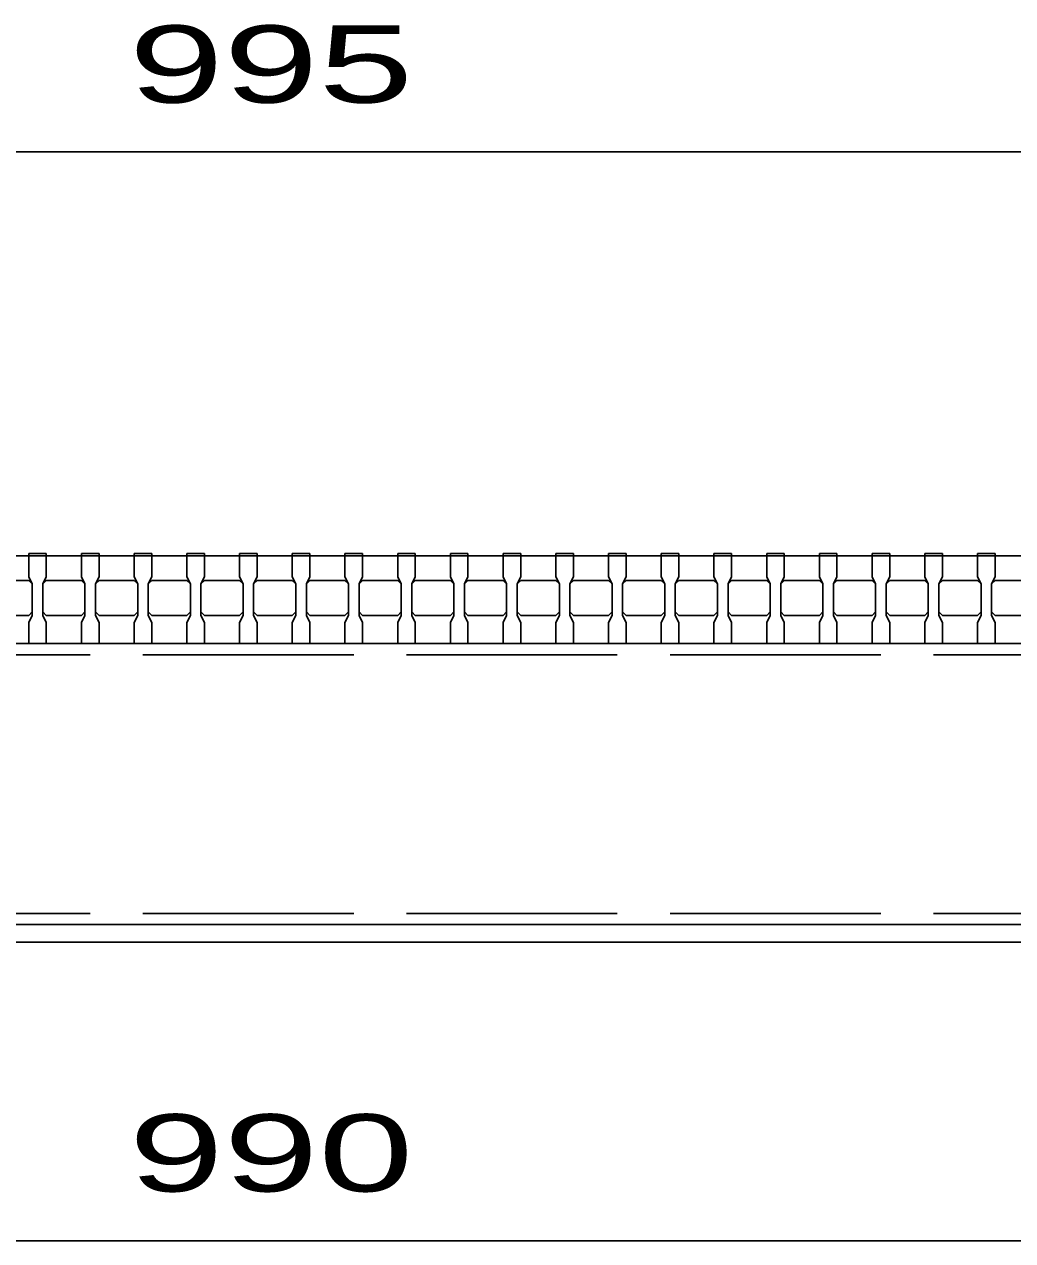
# Model space of a CAD drawing. Units: millimetres, scale not verified. Extents: x -1820 to 1731, y -1282 to 1054.
# Drawn here: x -1005.3 to -724, y -735.8 to -389.5 of the extents above; entities that cross this region are included whole.
import ezdxf
from ezdxf.enums import TextEntityAlignment as Align

# ---------------------------------------------------------------- set-up
doc = ezdxf.new("R2010")
doc.units = ezdxf.units.MM
doc.header["$LTSCALE"] = 10
doc.linetypes.add('DASHED', pattern=[7.5, 6, -1.5])
doc.layers.add('16', color=3, linetype='Continuous', lineweight=25)
doc.layers.add('22', color=4, linetype='Continuous', lineweight=25)
doc.styles.add('ベクトル', font='')
doc.styles.get('ベクトル').set_extended_font_data('ベクトル')

msp = doc.modelspace()

# ---------------------------------------------------------------- linework, layer by layer
at = {"layer": '16'}
for p, q in [((-1004.01, -540.8), (-1004.01, -540.1)), ((-1004.01, -540.1), (-999.01, -540.1)), ((-999.01, -540.1), (-999.01, -540.8)), ((-989.01, -540.8), (-989.01, -540.1)), ((-989.01, -540.1), (-984.01, -540.1)), ((-984.01, -540.1), (-984.01, -540.8)), ((-974.01, -540.8), (-974.01, -540.1)), ((-974.01, -540.1), (-969.01, -540.1)), ((-969.01, -540.1), (-969.01, -540.8)), ((-959.01, -540.8), (-959.01, -540.1)), ((-959.01, -540.1), (-954.01, -540.1)), ((-954.01, -540.1), (-954.01, -540.8)), ((-944.01, -540.8), (-944.01, -540.1)), ((-944.01, -540.1), (-939.01, -540.1)), ((-939.01, -540.1), (-939.01, -540.8)), ((-929.01, -540.8), (-929.01, -540.1)), ((-929.01, -540.1), (-924.01, -540.1)), ((-924.01, -540.1), (-924.01, -540.8)), ((-914.01, -540.8), (-914.01, -540.1)), ((-914.01, -540.1), (-909.01, -540.1)), ((-909.01, -540.1), (-909.01, -540.8)), ((-899.01, -540.8), (-899.01, -540.1)), ((-899.01, -540.1), (-894.01, -540.1)), ((-894.01, -540.1), (-894.01, -540.8)), ((-884.01, -540.8), (-884.01, -540.1)), ((-884.01, -540.1), (-879.01, -540.1)), ((-879.01, -540.1), (-879.01, -540.8)), ((-869.01, -540.8), (-869.01, -540.1)), ((-869.01, -540.1), (-864.01, -540.1)), ((-864.01, -540.1), (-864.01, -540.8)), ((-854.01, -540.8), (-854.01, -540.1)), ((-854.01, -540.1), (-849.01, -540.1)), ((-849.01, -540.1), (-849.01, -540.8)), ((-839.01, -540.8), (-839.01, -540.1)), ((-839.01, -540.1), (-834.01, -540.1)), ((-834.01, -540.1), (-834.01, -540.8)), ((-824.01, -540.8), (-824.01, -540.1)), ((-824.01, -540.1), (-819.01, -540.1)), ((-819.01, -540.1), (-819.01, -540.8)), ((-809.01, -540.8), (-809.01, -540.1)), ((-809.01, -540.1), (-804.01, -540.1)), ((-804.01, -540.1), (-804.01, -540.8)), ((-794.01, -540.8), (-794.01, -540.1)), ((-794.01, -540.1), (-789.01, -540.1)), ((-789.01, -540.1), (-789.01, -540.8)), ((-779.01, -540.8), (-779.01, -540.1)), ((-779.01, -540.1), (-774.01, -540.1)), ((-774.01, -540.1), (-774.01, -540.8)), ((-764.01, -540.8), (-764.01, -540.1)), ((-764.01, -540.1), (-759.01, -540.1)), ((-759.01, -540.1), (-759.01, -540.8)), ((-749.01, -540.8), (-749.01, -540.1)), ((-749.01, -540.1), (-744.01, -540.1)), ((-744.01, -540.1), (-744.01, -540.8)), ((-734.01, -540.8), (-734.01, -540.1)), ((-734.01, -540.1), (-729.01, -540.1)), ((-729.01, -540.1), (-729.01, -540.8)), ((-1424.01, -540.8), (-429.01, -540.8)), ((-1004.01, -540.8), (-1004.01, -546.8)), ((-999.01, -540.8), (-1004.01, -540.8)), ((-999.01, -546.8), (-999.01, -540.8)), ((-989.01, -540.8), (-989.01, -546.8)), ((-984.01, -540.8), (-989.01, -540.8)), ((-984.01, -546.8), (-984.01, -540.8)), ((-974.01, -540.8), (-974.01, -546.8)), ((-969.01, -540.8), (-974.01, -540.8)), ((-969.01, -546.8), (-969.01, -540.8)), ((-959.01, -540.8), (-959.01, -546.8)), ((-954.01, -540.8), (-959.01, -540.8)), ((-954.01, -546.8), (-954.01, -540.8)), ((-944.01, -540.8), (-944.01, -546.8)), ((-939.01, -540.8), (-944.01, -540.8)), ((-939.01, -546.8), (-939.01, -540.8)), ((-929.01, -540.8), (-929.01, -546.8)), ((-924.01, -540.8), (-929.01, -540.8)), ((-924.01, -546.8), (-924.01, -540.8)), ((-914.01, -540.8), (-914.01, -546.8)), ((-909.01, -540.8), (-914.01, -540.8)), ((-909.01, -546.8), (-909.01, -540.8)), ((-899.01, -540.8), (-899.01, -546.8)), ((-894.01, -540.8), (-899.01, -540.8)), ((-894.01, -546.8), (-894.01, -540.8)), ((-884.01, -540.8), (-884.01, -546.8)), ((-879.01, -540.8), (-884.01, -540.8)), ((-879.01, -546.8), (-879.01, -540.8)), ((-869.01, -540.8), (-869.01, -546.8)), ((-864.01, -540.8), (-869.01, -540.8)), ((-864.01, -546.8), (-864.01, -540.8)), ((-854.01, -540.8), (-854.01, -546.8)), ((-849.01, -540.8), (-854.01, -540.8)), ((-849.01, -546.8), (-849.01, -540.8)), ((-839.01, -540.8), (-839.01, -546.8)), ((-834.01, -540.8), (-839.01, -540.8)), ((-834.01, -546.8), (-834.01, -540.8)), ((-824.01, -540.8), (-824.01, -546.8)), ((-819.01, -540.8), (-824.01, -540.8)), ((-819.01, -546.8), (-819.01, -540.8)), ((-809.01, -540.8), (-809.01, -546.8)), ((-804.01, -540.8), (-809.01, -540.8)), ((-804.01, -546.8), (-804.01, -540.8)), ((-794.01, -540.8), (-794.01, -546.8)), ((-789.01, -540.8), (-794.01, -540.8)), ((-789.01, -546.8), (-789.01, -540.8)), ((-779.01, -540.8), (-779.01, -546.8)), ((-774.01, -540.8), (-779.01, -540.8)), ((-774.01, -546.8), (-774.01, -540.8)), ((-764.01, -540.8), (-764.01, -546.8)), ((-759.01, -540.8), (-764.01, -540.8)), ((-759.01, -546.8), (-759.01, -540.8)), ((-749.01, -540.8), (-749.01, -546.8)), ((-744.01, -540.8), (-749.01, -540.8)), ((-744.01, -546.8), (-744.01, -540.8)), ((-734.01, -540.8), (-734.01, -546.8)), ((-729.01, -540.8), (-734.01, -540.8)), ((-729.01, -546.8), (-729.01, -540.8)), ((-1004.01, -546.8), (-1003.01, -548.8)), ((-1000.01, -548.8), (-999.01, -546.8)), ((-989.01, -546.8), (-988.01, -548.8)), ((-985.01, -548.8), (-984.01, -546.8)), ((-974.01, -546.8), (-973.01, -548.8)), ((-970.01, -548.8), (-969.01, -546.8)), ((-959.01, -546.8), (-958.01, -548.8)), ((-955.01, -548.8), (-954.01, -546.8)), ((-944.01, -546.8), (-943.01, -548.8)), ((-940.01, -548.8), (-939.01, -546.8)), ((-929.01, -546.8), (-928.01, -548.8)), ((-925.01, -548.8), (-924.01, -546.8)), ((-914.01, -546.8), (-913.01, -548.8)), ((-910.01, -548.8), (-909.01, -546.8)), ((-899.01, -546.8), (-898.01, -548.8)), ((-895.01, -548.8), (-894.01, -546.8)), ((-884.01, -546.8), (-883.01, -548.8)), ((-880.01, -548.8), (-879.01, -546.8)), ((-869.01, -546.8), (-868.01, -548.8)), ((-865.01, -548.8), (-864.01, -546.8)), ((-854.01, -546.8), (-853.01, -548.8)), ((-850.01, -548.8), (-849.01, -546.8)), ((-839.01, -546.8), (-838.01, -548.8)), ((-835.01, -548.8), (-834.01, -546.8)), ((-824.01, -546.8), (-823.01, -548.8)), ((-820.01, -548.8), (-819.01, -546.8)), ((-809.01, -546.8), (-808.01, -548.8)), ((-805.01, -548.8), (-804.01, -546.8)), ((-794.01, -546.8), (-793.01, -548.8)), ((-790.01, -548.8), (-789.01, -546.8)), ((-779.01, -546.8), (-778.01, -548.8)), ((-775.01, -548.8), (-774.01, -546.8)), ((-764.01, -546.8), (-763.01, -548.8)), ((-760.01, -548.8), (-759.01, -546.8)), ((-749.01, -546.8), (-748.01, -548.8)), ((-745.01, -548.8), (-744.01, -546.8)), ((-734.01, -546.8), (-733.01, -548.8)), ((-730.01, -548.8), (-729.01, -546.8)), ((-1014.01, -547.8), (-1004.01, -547.8)), ((-1004.01, -547.8), (-1003.01, -548.8)), ((-1003.01, -548.8), (-1003.01, -557.8)), ((-1000.01, -548.8), (-999.01, -547.8)), ((-1000.01, -557.8), (-1000.01, -548.8)), ((-999.01, -547.8), (-989.01, -547.8)), ((-989.01, -547.8), (-988.01, -548.8)), ((-988.01, -548.8), (-988.01, -557.8)), ((-985.01, -548.8), (-984.01, -547.8)), ((-985.01, -557.8), (-985.01, -548.8)), ((-984.01, -547.8), (-974.01, -547.8)), ((-974.01, -547.8), (-973.01, -548.8)), ((-973.01, -548.8), (-973.01, -557.8)), ((-970.01, -548.8), (-969.01, -547.8)), ((-970.01, -557.8), (-970.01, -548.8)), ((-969.01, -547.8), (-959.01, -547.8)), ((-959.01, -547.8), (-958.01, -548.8)), ((-958.01, -548.8), (-958.01, -557.8)), ((-955.01, -548.8), (-954.01, -547.8)), ((-955.01, -557.8), (-955.01, -548.8)), ((-954.01, -547.8), (-944.01, -547.8)), ((-944.01, -547.8), (-943.01, -548.8)), ((-943.01, -548.8), (-943.01, -557.8)), ((-940.01, -548.8), (-939.01, -547.8)), ((-940.01, -557.8), (-940.01, -548.8)), ((-939.01, -547.8), (-929.01, -547.8)), ((-929.01, -547.8), (-928.01, -548.8)), ((-928.01, -548.8), (-928.01, -557.8)), ((-925.01, -548.8), (-924.01, -547.8)), ((-925.01, -557.8), (-925.01, -548.8)), ((-924.01, -547.8), (-914.01, -547.8)), ((-914.01, -547.8), (-913.01, -548.8)), ((-913.01, -548.8), (-913.01, -557.8)), ((-910.01, -548.8), (-909.01, -547.8)), ((-910.01, -557.8), (-910.01, -548.8)), ((-909.01, -547.8), (-899.01, -547.8)), ((-899.01, -547.8), (-898.01, -548.8)), ((-898.01, -548.8), (-898.01, -557.8)), ((-895.01, -548.8), (-894.01, -547.8)), ((-895.01, -557.8), (-895.01, -548.8)), ((-894.01, -547.8), (-884.01, -547.8)), ((-884.01, -547.8), (-883.01, -548.8)), ((-883.01, -548.8), (-883.01, -557.8)), ((-880.01, -548.8), (-879.01, -547.8)), ((-880.01, -557.8), (-880.01, -548.8)), ((-879.01, -547.8), (-869.01, -547.8)), ((-869.01, -547.8), (-868.01, -548.8)), ((-868.01, -548.8), (-868.01, -557.8)), ((-865.01, -548.8), (-864.01, -547.8)), ((-865.01, -557.8), (-865.01, -548.8)), ((-864.01, -547.8), (-854.01, -547.8)), ((-854.01, -547.8), (-853.01, -548.8)), ((-853.01, -548.8), (-853.01, -557.8)), ((-850.01, -548.8), (-849.01, -547.8)), ((-850.01, -557.8), (-850.01, -548.8)), ((-849.01, -547.8), (-839.01, -547.8)), ((-839.01, -547.8), (-838.01, -548.8)), ((-838.01, -548.8), (-838.01, -557.8)), ((-835.01, -548.8), (-834.01, -547.8)), ((-835.01, -557.8), (-835.01, -548.8)), ((-834.01, -547.8), (-824.01, -547.8)), ((-824.01, -547.8), (-823.01, -548.8)), ((-823.01, -548.8), (-823.01, -557.8)), ((-820.01, -548.8), (-819.01, -547.8)), ((-820.01, -557.8), (-820.01, -548.8)), ((-819.01, -547.8), (-809.01, -547.8)), ((-809.01, -547.8), (-808.01, -548.8)), ((-808.01, -548.8), (-808.01, -557.8)), ((-805.01, -548.8), (-804.01, -547.8)), ((-805.01, -557.8), (-805.01, -548.8)), ((-804.01, -547.8), (-794.01, -547.8)), ((-794.01, -547.8), (-793.01, -548.8)), ((-793.01, -548.8), (-793.01, -557.8)), ((-790.01, -548.8), (-789.01, -547.8)), ((-790.01, -557.8), (-790.01, -548.8)), ((-789.01, -547.8), (-779.01, -547.8)), ((-779.01, -547.8), (-778.01, -548.8)), ((-778.01, -548.8), (-778.01, -557.8)), ((-775.01, -548.8), (-774.01, -547.8)), ((-775.01, -557.8), (-775.01, -548.8)), ((-774.01, -547.8), (-764.01, -547.8)), ((-764.01, -547.8), (-763.01, -548.8)), ((-763.01, -548.8), (-763.01, -557.8)), ((-760.01, -548.8), (-759.01, -547.8)), ((-760.01, -557.8), (-760.01, -548.8)), ((-759.01, -547.8), (-749.01, -547.8)), ((-749.01, -547.8), (-748.01, -548.8)), ((-748.01, -548.8), (-748.01, -557.8)), ((-745.01, -548.8), (-744.01, -547.8)), ((-745.01, -557.8), (-745.01, -548.8)), ((-744.01, -547.8), (-734.01, -547.8)), ((-734.01, -547.8), (-733.01, -548.8)), ((-733.01, -548.8), (-733.01, -557.8)), ((-730.01, -548.8), (-729.01, -547.8)), ((-730.01, -557.8), (-730.01, -548.8)), ((-729.01, -547.8), (-719.01, -547.8)), ((-1003.01, -556.8), (-1004.01, -557.8)), ((-999.01, -557.8), (-1000.01, -556.8)), ((-988.01, -556.8), (-989.01, -557.8)), ((-984.01, -557.8), (-985.01, -556.8)), ((-973.01, -556.8), (-974.01, -557.8)), ((-969.01, -557.8), (-970.01, -556.8)), ((-958.01, -556.8), (-959.01, -557.8)), ((-954.01, -557.8), (-955.01, -556.8)), ((-943.01, -556.8), (-944.01, -557.8)), ((-939.01, -557.8), (-940.01, -556.8)), ((-928.01, -556.8), (-929.01, -557.8)), ((-924.01, -557.8), (-925.01, -556.8)), ((-913.01, -556.8), (-914.01, -557.8)), ((-909.01, -557.8), (-910.01, -556.8)), ((-898.01, -556.8), (-899.01, -557.8)), ((-894.01, -557.8), (-895.01, -556.8)), ((-883.01, -556.8), (-884.01, -557.8)), ((-879.01, -557.8), (-880.01, -556.8)), ((-868.01, -556.8), (-869.01, -557.8)), ((-864.01, -557.8), (-865.01, -556.8)), ((-853.01, -556.8), (-854.01, -557.8)), ((-849.01, -557.8), (-850.01, -556.8)), ((-838.01, -556.8), (-839.01, -557.8)), ((-834.01, -557.8), (-835.01, -556.8)), ((-823.01, -556.8), (-824.01, -557.8)), ((-819.01, -557.8), (-820.01, -556.8)), ((-808.01, -556.8), (-809.01, -557.8)), ((-804.01, -557.8), (-805.01, -556.8)), ((-793.01, -556.8), (-794.01, -557.8)), ((-789.01, -557.8), (-790.01, -556.8)), ((-778.01, -556.8), (-779.01, -557.8)), ((-774.01, -557.8), (-775.01, -556.8)), ((-763.01, -556.8), (-764.01, -557.8)), ((-759.01, -557.8), (-760.01, -556.8)), ((-748.01, -556.8), (-749.01, -557.8)), ((-744.01, -557.8), (-745.01, -556.8)), ((-733.01, -556.8), (-734.01, -557.8)), ((-729.01, -557.8), (-730.01, -556.8)), ((-1004.01, -557.8), (-1014.01, -557.8)), ((-1003.01, -557.8), (-1004.01, -559.8)), ((-1004.01, -559.8), (-1004.01, -565.8)), ((-999.01, -559.8), (-1000.01, -557.8)), ((-989.01, -557.8), (-999.01, -557.8)), ((-999.01, -565.8), (-999.01, -559.8)), ((-988.01, -557.8), (-989.01, -559.8)), ((-989.01, -559.8), (-989.01, -565.8)), ((-984.01, -559.8), (-985.01, -557.8)), ((-974.01, -557.8), (-984.01, -557.8)), ((-984.01, -565.8), (-984.01, -559.8)), ((-973.01, -557.8), (-974.01, -559.8)), ((-974.01, -559.8), (-974.01, -565.8)), ((-969.01, -559.8), (-970.01, -557.8)), ((-959.01, -557.8), (-969.01, -557.8)), ((-969.01, -565.8), (-969.01, -559.8)), ((-958.01, -557.8), (-959.01, -559.8)), ((-959.01, -559.8), (-959.01, -565.8)), ((-954.01, -559.8), (-955.01, -557.8)), ((-944.01, -557.8), (-954.01, -557.8)), ((-954.01, -565.8), (-954.01, -559.8)), ((-943.01, -557.8), (-944.01, -559.8)), ((-944.01, -559.8), (-944.01, -565.8)), ((-939.01, -559.8), (-940.01, -557.8)), ((-929.01, -557.8), (-939.01, -557.8)), ((-939.01, -565.8), (-939.01, -559.8)), ((-928.01, -557.8), (-929.01, -559.8)), ((-929.01, -559.8), (-929.01, -565.8)), ((-924.01, -559.8), (-925.01, -557.8)), ((-914.01, -557.8), (-924.01, -557.8)), ((-924.01, -565.8), (-924.01, -559.8)), ((-913.01, -557.8), (-914.01, -559.8)), ((-914.01, -559.8), (-914.01, -565.8)), ((-909.01, -559.8), (-910.01, -557.8)), ((-899.01, -557.8), (-909.01, -557.8)), ((-909.01, -565.8), (-909.01, -559.8)), ((-898.01, -557.8), (-899.01, -559.8)), ((-899.01, -559.8), (-899.01, -565.8)), ((-894.01, -559.8), (-895.01, -557.8)), ((-884.01, -557.8), (-894.01, -557.8)), ((-894.01, -565.8), (-894.01, -559.8)), ((-883.01, -557.8), (-884.01, -559.8)), ((-884.01, -559.8), (-884.01, -565.8)), ((-879.01, -559.8), (-880.01, -557.8)), ((-869.01, -557.8), (-879.01, -557.8)), ((-879.01, -565.8), (-879.01, -559.8)), ((-868.01, -557.8), (-869.01, -559.8)), ((-869.01, -559.8), (-869.01, -565.8)), ((-864.01, -559.8), (-865.01, -557.8)), ((-854.01, -557.8), (-864.01, -557.8)), ((-864.01, -565.8), (-864.01, -559.8)), ((-853.01, -557.8), (-854.01, -559.8)), ((-854.01, -559.8), (-854.01, -565.8)), ((-849.01, -559.8), (-850.01, -557.8)), ((-839.01, -557.8), (-849.01, -557.8)), ((-849.01, -565.8), (-849.01, -559.8)), ((-838.01, -557.8), (-839.01, -559.8)), ((-839.01, -559.8), (-839.01, -565.8)), ((-834.01, -559.8), (-835.01, -557.8)), ((-824.01, -557.8), (-834.01, -557.8)), ((-834.01, -565.8), (-834.01, -559.8)), ((-823.01, -557.8), (-824.01, -559.8)), ((-824.01, -559.8), (-824.01, -565.8)), ((-819.01, -559.8), (-820.01, -557.8)), ((-809.01, -557.8), (-819.01, -557.8)), ((-819.01, -565.8), (-819.01, -559.8)), ((-808.01, -557.8), (-809.01, -559.8)), ((-809.01, -559.8), (-809.01, -565.8)), ((-804.01, -559.8), (-805.01, -557.8)), ((-794.01, -557.8), (-804.01, -557.8)), ((-804.01, -565.8), (-804.01, -559.8)), ((-793.01, -557.8), (-794.01, -559.8)), ((-794.01, -559.8), (-794.01, -565.8)), ((-789.01, -559.8), (-790.01, -557.8)), ((-779.01, -557.8), (-789.01, -557.8)), ((-789.01, -565.8), (-789.01, -559.8)), ((-778.01, -557.8), (-779.01, -559.8)), ((-779.01, -559.8), (-779.01, -565.8)), ((-774.01, -559.8), (-775.01, -557.8)), ((-764.01, -557.8), (-774.01, -557.8)), ((-774.01, -565.8), (-774.01, -559.8)), ((-763.01, -557.8), (-764.01, -559.8)), ((-764.01, -559.8), (-764.01, -565.8)), ((-759.01, -559.8), (-760.01, -557.8)), ((-749.01, -557.8), (-759.01, -557.8)), ((-759.01, -565.8), (-759.01, -559.8)), ((-748.01, -557.8), (-749.01, -559.8)), ((-749.01, -559.8), (-749.01, -565.8)), ((-744.01, -559.8), (-745.01, -557.8)), ((-734.01, -557.8), (-744.01, -557.8)), ((-744.01, -565.8), (-744.01, -559.8)), ((-733.01, -557.8), (-734.01, -559.8)), ((-734.01, -559.8), (-734.01, -565.8)), ((-729.01, -559.8), (-730.01, -557.8)), ((-719.01, -557.8), (-729.01, -557.8)), ((-729.01, -565.8), (-729.01, -559.8)), ((-1424.01, -565.8), (-429.01, -565.8)), ((-1421.51, -565.8), (-431.51, -565.8)), ((-1004.01, -565.8), (-999.01, -565.8)), ((-989.01, -565.8), (-984.01, -565.8)), ((-974.01, -565.8), (-969.01, -565.8)), ((-959.01, -565.8), (-954.01, -565.8)), ((-944.01, -565.8), (-939.01, -565.8)), ((-929.01, -565.8), (-924.01, -565.8)), ((-914.01, -565.8), (-909.01, -565.8)), ((-899.01, -565.8), (-894.01, -565.8)), ((-884.01, -565.8), (-879.01, -565.8)), ((-869.01, -565.8), (-864.01, -565.8)), ((-854.01, -565.8), (-849.01, -565.8)), ((-839.01, -565.8), (-834.01, -565.8)), ((-824.01, -565.8), (-819.01, -565.8)), ((-809.01, -565.8), (-804.01, -565.8)), ((-794.01, -565.8), (-789.01, -565.8)), ((-779.01, -565.8), (-774.01, -565.8)), ((-764.01, -565.8), (-759.01, -565.8)), ((-749.01, -565.8), (-744.01, -565.8)), ((-734.01, -565.8), (-729.01, -565.8)), ((-431.51, -645.8), (-1421.51, -645.8)), ((-431.51, -645.8), (-1421.51, -645.8)), ((-1421.51, -650.8), (-431.51, -650.8))]:
    msp.add_line(p, q, dxfattribs=at)
at = {"layer": '16', "linetype": 'DASHED'}
for p, q in [((-1421.51, -569), (-431.51, -569)), ((-1421.51, -642.6), (-431.51, -642.6))]:
    msp.add_line(p, q, dxfattribs=at)
at = {"layer": '22'}
for p, q in [((-1424.01, -425.8), (-429.01, -425.8)), ((-1421.51, -735.8), (-431.51, -735.8))]:
    msp.add_line(p, q, dxfattribs=at)

# ---------------------------------------------------------------- texts
at = {"layer": '22', "color": 2, "style": 'ベクトル', "width": 1.65}
for s, p in [(' 995 ', (-989.01, -400.8)), (' 990 ', (-989.01, -710.8))]:
    msp.add_text(s, height=21.99, dxfattribs=at).set_placement(p, align=Align.MIDDLE_LEFT)

doc.saveas('drawing.dxf')
